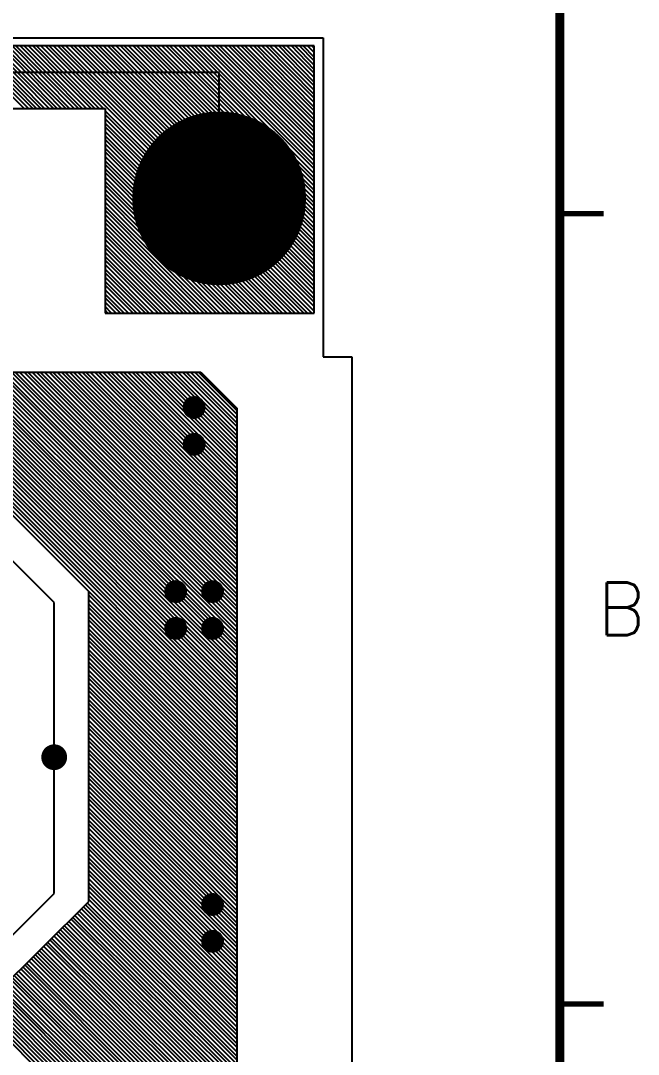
# Model space of a CAD drawing. Extents: x 295 to 953, y 10 to 290.
# Drawn here: x 851.3 to 886.4, y 192.1 to 251 of the extents above; entities that cross this region are included whole.
import ezdxf
from ezdxf.enums import TextEntityAlignment as Align

# ---------------------------------------------------------------- set-up
doc = ezdxf.new("R2010")
doc.units = 0
doc.header["$LTSCALE"] = 5
doc.header["$MEASUREMENT"] = 0
doc.layers.get('0').update_dxf_attribs({"linetype": 'CONTINUOUS', "lineweight": 25})
for name, color, linetype in [('ART02_PHO', 2, 'CONTINUOUS'), ('문자', 4, 'CONTINUOUS'), ('테두리', 3, 'CONTINUOUS')]:
    doc.layers.add(name, color=color, linetype=linetype)
doc.styles.get("Standard").update_dxf_attribs({"font": 'simplex.shx'})

# ---------------------------------------------------------------- blocks, each defined once
blk = doc.blocks.new('C')
at = {"layer": '테두리'}
blk.add_line((405, 285), (405, 15), dxfattribs=at)
for points, const_width in [([(15, 285), (15, 15), (405, 15), (405, 285), (15, 285)], 0.5), ([(407.5, 240), (405, 240)], 0.3), ([(407.5, 195), (405, 195)], 0.3)]:
    blk.add_lwpolyline(points, dxfattribs=dict(at, const_width=const_width))
at = {"layer": '문자'}
blk.add_text('B', height=3, dxfattribs=at).set_placement((408.5, 217.5), align=Align.MIDDLE)

msp = doc.modelspace()

# ---------------------------------------------------------------- linework, layer by layer
for points, const_width in [([(865.065, 240.863, -1), (860.12, 240.863, -1)], 4.945), ([(861.493, 228.961, -1), (860.843, 228.961, -1)], 0.65), ([(861.493, 226.865, -1), (860.843, 226.865, -1)], 0.65), ([(860.445, 218.483, -1), (859.795, 218.483, -1)], 0.65), ([(862.54, 218.483, -1), (861.891, 218.483, -1)], 0.65), ([(860.445, 216.388, -1), (859.795, 216.388, -1)], 0.65), ([(862.54, 216.388, -1), (861.891, 216.388, -1)], 0.65), ([(853.572, 209.054, -1), (852.838, 209.054, -1)], 0.733), ([(862.54, 200.672, -1), (861.891, 200.672, -1)], 0.65), ([(862.54, 198.576, -1), (861.891, 198.576, -1)], 0.65)]:
    msp.add_lwpolyline(points, format="xyb", close=True, dxfattribs=dict(const_width=const_width))
at = {"layer": 'ART02_PHO', "color": 7}
for p, q in [((867.999, 249.539), (509.161, 249.539)), ((509.627, 250), (868.502, 250)), ((851.487, 245.976), (847.966, 249.539)), ((851.738, 245.976), (848.176, 249.539)), ((851.989, 245.976), (848.427, 249.539)), ((852.199, 245.976), (848.679, 249.539)), ((852.45, 245.976), (848.888, 249.539)), ((852.66, 245.976), (849.14, 249.539)), ((852.911, 245.976), (849.391, 249.539)), ((853.163, 245.976), (849.601, 249.539)), ((853.372, 245.976), (849.852, 249.539)), ((853.624, 245.976), (850.103, 249.539)), ((853.875, 245.976), (850.313, 249.539)), ((854.085, 245.976), (850.564, 249.539)), ((854.336, 245.976), (850.816, 249.539)), ((854.588, 245.976), (851.026, 249.539)), ((854.797, 245.976), (851.277, 249.539)), ((855.049, 245.976), (851.487, 249.539)), ((855.3, 245.976), (851.738, 249.539)), ((855.51, 245.976), (851.989, 249.539)), ((855.761, 245.976), (852.199, 249.539)), ((856.013, 245.976), (852.45, 249.539)), ((867.873, 234.325), (852.702, 249.539)), ((867.999, 234.451), (852.911, 249.539)), ((867.999, 234.703), (853.163, 249.539)), ((867.999, 234.954), (853.414, 249.539)), ((867.999, 235.164), (853.624, 249.539)), ((867.999, 235.415), (853.875, 249.539)), ((867.999, 235.666), (854.127, 249.539)), ((867.999, 235.876), (854.336, 249.539)), ((867.999, 236.127), (854.588, 249.539)), ((867.999, 236.379), (854.839, 249.539)), ((867.999, 236.588), (855.049, 249.539)), ((867.999, 236.84), (855.3, 249.539)), ((867.999, 237.091), (855.552, 249.539)), ((867.999, 237.301), (855.761, 249.539)), ((867.999, 237.552), (856.013, 249.539)), ((867.999, 237.762), (856.264, 249.539)), ((867.999, 238.013), (856.474, 249.539)), ((867.999, 238.265), (856.725, 249.539)), ((867.999, 238.474), (856.977, 249.539)), ((867.999, 238.726), (857.186, 249.539)), ((867.999, 238.977), (857.438, 249.539)), ((867.999, 239.187), (857.689, 249.539)), ((867.999, 239.438), (857.899, 249.539)), ((867.999, 239.69), (858.15, 249.539)), ((867.999, 239.899), (858.402, 249.539)), ((867.999, 240.151), (858.611, 249.539)), ((867.999, 240.402), (858.863, 249.539)), ((867.999, 240.612), (859.072, 249.539)), ((867.999, 240.863), (859.324, 249.539)), ((867.999, 241.115), (859.575, 249.539)), ((867.999, 241.324), (859.785, 249.539)), ((867.999, 241.576), (860.036, 249.539)), ((867.999, 241.827), (860.288, 249.539)), ((867.999, 242.037), (860.497, 249.539)), ((867.999, 242.288), (860.749, 249.539)), ((867.999, 242.54), (861, 249.539)), ((867.999, 242.749), (861.21, 249.539)), ((867.999, 243.001), (861.461, 249.539)), ((867.999, 243.252), (861.713, 249.539)), ((867.999, 243.462), (861.922, 249.539)), ((867.999, 243.713), (862.174, 249.539)), ((867.999, 243.965), (862.425, 249.539)), ((867.999, 244.174), (862.635, 249.539)), ((867.999, 244.426), (862.886, 249.539)), ((867.999, 244.677), (863.137, 249.539)), ((867.999, 244.887), (863.347, 249.539)), ((867.999, 245.138), (863.599, 249.539)), ((867.999, 245.348), (863.85, 249.539)), ((867.999, 245.599), (864.06, 249.539)), ((867.999, 245.851), (864.311, 249.539)), ((867.999, 246.06), (864.562, 249.539)), ((867.999, 246.312), (864.772, 249.539)), ((867.999, 246.563), (865.023, 249.539)), ((867.999, 246.773), (865.275, 249.539)), ((867.999, 247.024), (865.484, 249.539)), ((867.999, 247.276), (865.736, 249.539)), ((867.999, 247.485), (865.987, 249.539)), ((867.999, 247.737), (866.197, 249.539)), ((867.999, 247.988), (866.448, 249.539)), ((867.999, 248.198), (866.7, 249.539)), ((867.999, 248.449), (866.909, 249.539)), ((867.999, 248.7), (867.161, 249.539)), ((867.999, 248.91), (867.37, 249.539)), ((867.999, 249.161), (867.622, 249.539)), ((867.999, 249.413), (867.873, 249.539)), ((867.999, 234.325), (867.999, 249.539)), ((868.502, 250), (868.502, 231.853)), ((862.593, 248.03), (516.458, 248.03)), ((862.593, 240.863), (862.593, 248.03)), ((519.35, 245.976), (856.097, 245.976)), ((856.097, 245.976), (856.097, 234.325)), ((867.622, 234.325), (856.097, 245.851)), ((867.412, 234.325), (856.097, 245.641)), ((867.161, 234.325), (856.097, 245.39)), ((866.909, 234.325), (856.097, 245.138)), ((866.7, 234.325), (856.097, 244.929)), ((866.448, 234.325), (856.097, 244.677)), ((866.197, 234.325), (856.097, 244.426)), ((865.987, 234.325), (856.097, 244.216)), ((865.736, 234.325), (856.097, 243.965)), ((865.484, 234.325), (856.097, 243.713)), ((865.275, 234.325), (856.097, 243.504)), ((865.023, 234.325), (856.097, 243.252)), ((864.772, 234.325), (856.097, 243.001)), ((864.562, 234.325), (856.097, 242.791)), ((864.311, 234.325), (856.097, 242.54)), ((864.06, 234.325), (856.097, 242.33)), ((863.85, 234.325), (856.097, 242.079)), ((863.599, 234.325), (856.097, 241.827)), ((863.347, 234.325), (856.097, 241.618)), ((863.137, 234.325), (856.097, 241.366)), ((862.886, 234.325), (856.097, 241.115)), ((862.635, 234.325), (856.097, 240.905)), ((862.425, 234.325), (856.097, 240.654)), ((862.174, 234.325), (856.097, 240.402)), ((861.922, 234.325), (856.097, 240.193)), ((861.713, 234.325), (856.097, 239.941)), ((861.461, 234.325), (856.097, 239.69)), ((861.252, 234.325), (856.097, 239.48)), ((861, 234.325), (856.097, 239.229)), ((860.749, 234.325), (856.097, 238.977)), ((860.539, 234.325), (856.097, 238.768)), ((860.288, 234.325), (856.097, 238.516)), ((860.036, 234.325), (856.097, 238.265)), ((859.827, 234.325), (856.097, 238.055)), ((859.575, 234.325), (856.097, 237.804)), ((859.324, 234.325), (856.097, 237.552)), ((859.114, 234.325), (856.097, 237.343)), ((858.863, 234.325), (856.097, 237.091)), ((858.611, 234.325), (856.097, 236.84)), ((858.402, 234.325), (856.097, 236.63)), ((858.15, 234.325), (856.097, 236.379)), ((857.899, 234.325), (856.097, 236.127)), ((857.689, 234.325), (856.097, 235.918)), ((857.438, 234.325), (856.097, 235.666)), ((857.186, 234.325), (856.097, 235.415)), ((856.977, 234.325), (856.097, 235.205)), ((856.725, 234.325), (856.097, 234.954)), ((856.474, 234.325), (856.097, 234.703)), ((856.264, 234.325), (856.097, 234.493)), ((856.097, 234.325), (867.999, 234.325)), ((868.502, 231.853), (870.136, 231.853)), ((870.136, 231.853), (870.136, 103.147)), ((863.599, 216.472), (849.391, 230.679)), ((863.599, 216.723), (849.517, 230.805)), ((863.599, 216.933), (849.601, 230.931)), ((849.642, 230.973), (861.545, 230.973)), ((863.599, 217.184), (849.81, 230.973)), ((863.599, 217.436), (850.062, 230.973)), ((863.599, 217.645), (850.271, 230.973)), ((863.599, 217.897), (850.523, 230.973)), ((863.599, 218.148), (850.774, 230.973)), ((863.599, 218.358), (850.984, 230.973)), ((863.599, 218.609), (851.235, 230.973)), ((863.599, 218.861), (851.487, 230.973)), ((863.599, 219.07), (851.696, 230.973)), ((863.599, 219.322), (851.948, 230.973)), ((863.599, 219.573), (852.199, 230.973)), ((863.599, 219.783), (852.409, 230.973)), ((863.599, 220.034), (852.66, 230.973)), ((863.599, 220.285), (852.911, 230.973)), ((863.599, 220.495), (853.121, 230.973)), ((863.599, 220.746), (853.372, 230.973)), ((863.599, 220.998), (853.624, 230.973)), ((863.599, 221.207), (853.833, 230.973)), ((863.599, 221.459), (854.085, 230.973)), ((863.599, 221.71), (854.294, 230.973)), ((863.599, 221.92), (854.546, 230.973)), ((863.599, 222.171), (854.797, 230.973)), ((863.599, 222.423), (855.007, 230.973)), ((863.599, 222.632), (855.258, 230.973)), ((863.599, 222.884), (855.51, 230.973)), ((863.599, 223.135), (855.719, 230.973)), ((863.599, 223.345), (855.971, 230.973)), ((863.599, 223.596), (856.222, 230.973)), ((863.599, 223.806), (856.432, 230.973)), ((863.599, 224.057), (856.683, 230.973)), ((863.599, 224.309), (856.935, 230.973)), ((863.599, 224.518), (857.144, 230.973)), ((863.599, 224.77), (857.396, 230.973)), ((863.599, 225.021), (857.647, 230.973)), ((863.599, 225.231), (857.857, 230.973)), ((863.599, 225.482), (858.108, 230.973)), ((863.599, 225.734), (858.36, 230.973)), ((863.599, 225.943), (858.569, 230.973)), ((863.599, 226.195), (858.821, 230.973)), ((863.599, 226.446), (859.072, 230.973)), ((863.599, 226.656), (859.282, 230.973)), ((863.599, 226.907), (859.533, 230.973)), ((863.599, 227.159), (859.785, 230.973)), ((863.599, 227.368), (859.994, 230.973)), ((863.599, 227.62), (860.246, 230.973)), ((863.599, 227.871), (860.497, 230.973)), ((863.599, 228.081), (860.707, 230.973)), ((863.599, 228.332), (860.958, 230.973)), ((863.599, 228.584), (861.21, 230.973)), ((863.599, 228.793), (861.419, 230.973)), ((861.545, 230.973), (863.599, 228.919)), ((863.599, 215.298), (848.804, 230.092)), ((863.599, 215.508), (848.888, 230.218)), ((863.599, 215.759), (849.014, 230.302)), ((863.599, 216.011), (849.14, 230.428)), ((863.599, 216.22), (849.265, 230.553)), ((863.599, 214.125), (848.176, 229.506)), ((863.599, 214.334), (848.301, 229.631)), ((863.599, 214.586), (848.427, 229.715)), ((863.599, 214.837), (848.553, 229.841)), ((863.599, 215.047), (848.679, 229.967)), ((863.599, 213.412), (847.84, 229.128)), ((863.599, 213.161), (847.84, 228.919)), ((863.599, 213.622), (847.966, 229.254)), ((863.599, 213.873), (848.092, 229.38)), ((863.599, 228.919), (863.599, 128.67)), ((863.599, 212.909), (847.84, 228.667)), ((863.599, 212.7), (847.84, 228.458)), ((863.599, 212.448), (847.84, 228.206)), ((863.599, 212.197), (847.84, 227.955)), ((863.599, 211.987), (847.84, 227.745)), ((863.599, 211.736), (847.84, 227.494)), ((863.599, 211.484), (847.84, 227.243)), ((863.599, 211.275), (847.84, 227.033)), ((863.599, 211.023), (847.84, 226.782)), ((863.599, 210.772), (847.84, 226.53)), ((863.599, 210.562), (847.84, 226.321)), ((863.599, 210.311), (847.84, 226.069)), ((855.175, 218.483), (847.84, 225.818)), ((853.205, 217.855), (846.08, 224.979)), ((863.599, 210.059), (855.175, 218.483)), ((855.175, 200.839), (855.175, 218.483)), ((853.205, 209.054), (853.205, 217.855)), ((863.599, 209.85), (855.175, 218.274)), ((863.599, 209.598), (855.175, 218.022)), ((863.599, 209.347), (855.175, 217.771)), ((863.599, 209.137), (855.175, 217.561)), ((863.599, 208.886), (855.175, 217.31)), ((863.599, 208.634), (855.175, 217.058)), ((863.599, 208.425), (855.175, 216.849)), ((863.599, 208.173), (855.175, 216.597)), ((863.599, 207.922), (855.175, 216.346)), ((863.599, 207.712), (855.175, 216.136)), ((863.599, 207.461), (855.175, 215.885)), ((863.599, 207.251), (855.175, 215.675)), ((863.599, 207), (855.175, 215.424)), ((863.599, 206.749), (855.175, 215.172)), ((863.599, 206.539), (855.175, 214.963)), ((863.599, 206.288), (855.175, 214.711)), ((863.599, 206.036), (855.175, 214.46)), ((863.599, 205.827), (855.175, 214.25)), ((863.599, 205.575), (855.175, 213.999)), ((863.599, 205.324), (855.175, 213.748)), ((863.599, 205.114), (855.175, 213.538)), ((863.599, 204.863), (855.175, 213.287)), ((863.599, 204.611), (855.175, 213.035)), ((863.599, 204.402), (855.175, 212.825)), ((863.599, 204.15), (855.175, 212.574)), ((863.599, 203.899), (855.175, 212.323)), ((863.599, 203.689), (855.175, 212.113)), ((863.599, 203.438), (855.175, 211.862)), ((863.599, 203.186), (855.175, 211.61)), ((863.599, 202.977), (855.175, 211.401)), ((863.599, 202.725), (855.175, 211.149)), ((863.599, 202.474), (855.175, 210.898)), ((863.599, 202.264), (855.175, 210.688)), ((863.599, 202.013), (855.175, 210.437)), ((863.599, 201.761), (855.175, 210.185)), ((863.599, 201.552), (855.175, 209.976)), ((863.599, 201.3), (855.175, 209.724)), ((863.599, 201.049), (855.175, 209.473)), ((853.205, 201.3), (853.205, 209.054)), ((863.599, 200.839), (855.175, 209.263)), ((863.599, 200.588), (855.175, 209.012)), ((863.599, 200.336), (855.175, 208.76)), ((863.599, 200.127), (855.175, 208.551)), ((863.599, 199.875), (855.175, 208.299)), ((863.599, 199.624), (855.175, 208.048)), ((863.599, 199.414), (855.175, 207.838)), ((863.599, 199.163), (855.175, 207.587)), ((863.599, 198.953), (855.175, 207.377)), ((863.599, 198.702), (855.175, 207.126)), ((863.599, 198.45), (855.175, 206.874)), ((863.599, 198.241), (855.175, 206.665)), ((863.599, 197.989), (855.175, 206.413)), ((863.599, 197.738), (855.175, 206.162)), ((863.599, 197.528), (855.175, 205.952)), ((863.599, 197.277), (855.175, 205.701)), ((863.599, 197.025), (855.175, 205.449)), ((863.599, 196.816), (855.175, 205.24)), ((863.599, 196.564), (855.175, 204.988)), ((863.599, 196.313), (855.175, 204.737)), ((863.599, 196.103), (855.175, 204.527)), ((863.599, 195.852), (855.175, 204.276)), ((863.599, 195.6), (855.175, 204.024)), ((863.599, 195.391), (855.175, 203.815)), ((863.599, 195.139), (855.175, 203.563)), ((863.599, 194.888), (855.175, 203.312)), ((863.599, 194.678), (855.175, 203.102)), ((863.599, 194.427), (855.175, 202.851)), ((863.599, 194.176), (855.175, 202.599)), ((863.599, 179.968), (841.512, 202.055)), ((863.599, 180.22), (841.596, 202.18)), ((863.599, 193.966), (855.175, 202.39)), ((863.599, 193.715), (855.175, 202.138)), ((863.599, 193.463), (855.175, 201.887)), ((849.223, 197.319), (853.205, 201.3)), ((863.599, 193.254), (855.175, 201.677)), ((863.599, 193.002), (855.175, 201.426)), ((849.852, 195.559), (855.175, 200.839)), ((863.599, 192.038), (854.965, 200.672)), ((863.599, 192.29), (855.091, 200.755)), ((863.599, 192.751), (855.175, 201.175)), ((863.599, 192.541), (855.175, 200.965)), ((863.599, 190.865), (854.378, 200.043)), ((863.599, 191.116), (854.504, 200.169)), ((863.599, 191.326), (854.63, 200.294)), ((863.599, 191.577), (854.755, 200.42)), ((863.599, 191.829), (854.881, 200.546)), ((863.599, 189.691), (853.792, 199.456)), ((863.599, 189.943), (853.917, 199.582)), ((863.599, 190.152), (854.043, 199.708)), ((863.599, 190.404), (854.169, 199.833)), ((863.599, 190.655), (854.253, 199.959)), ((863.599, 188.518), (853.205, 198.869)), ((863.599, 188.727), (853.331, 198.995)), ((863.599, 188.979), (853.456, 199.121)), ((863.599, 189.23), (853.54, 199.247)), ((863.599, 189.44), (853.666, 199.372)), ((863.599, 187.302), (852.618, 198.283)), ((863.599, 187.554), (852.744, 198.408)), ((863.599, 187.805), (852.828, 198.534)), ((863.599, 188.015), (852.953, 198.66)), ((863.599, 188.266), (853.079, 198.744)), ((863.599, 186.129), (852.031, 197.696)), ((863.599, 186.38), (852.115, 197.822)), ((863.599, 186.59), (852.241, 197.947)), ((863.599, 186.841), (852.367, 198.031)), ((863.599, 187.093), (852.492, 198.157)), ((863.599, 184.955), (851.445, 197.109)), ((863.599, 185.165), (851.528, 197.235)), ((863.599, 185.416), (851.654, 197.319)), ((863.599, 185.668), (851.78, 197.445)), ((863.599, 185.877), (851.906, 197.57)), ((863.599, 183.74), (850.816, 196.523)), ((863.599, 183.991), (850.942, 196.606)), ((863.599, 184.243), (851.067, 196.732)), ((863.599, 184.452), (851.193, 196.858)), ((863.599, 184.704), (851.319, 196.984)), ((863.599, 182.818), (850.355, 196.02)), ((863.599, 183.069), (850.481, 196.145)), ((863.599, 183.279), (850.606, 196.271)), ((863.599, 183.53), (850.732, 196.397)), ((863.599, 180.429), (848.469, 195.559)), ((863.599, 180.681), (848.72, 195.559)), ((863.599, 180.932), (848.93, 195.559)), ((863.599, 181.142), (849.181, 195.559)), ((863.599, 181.393), (849.433, 195.559)), ((863.599, 181.644), (849.642, 195.559)), ((863.599, 181.854), (849.894, 195.559)), ((863.599, 182.105), (850.02, 195.684)), ((863.599, 182.357), (850.103, 195.81)), ((863.599, 182.566), (850.229, 195.894))]:
    msp.add_line(p, q, dxfattribs=at)

# ---------------------------------------------------------------- block references
msp.add_blockref('C', (476.978, 0))

doc.saveas('drawing.dxf')
